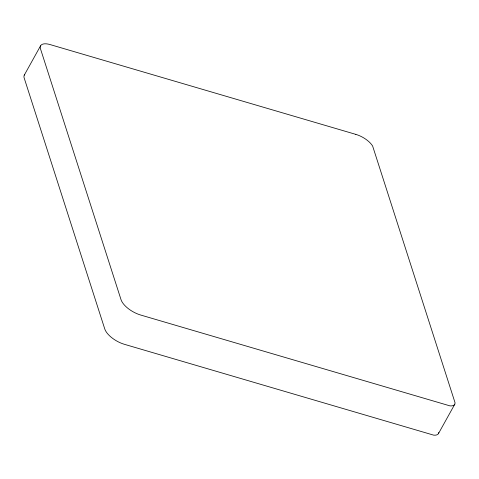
<?xml version="1.0" encoding="UTF-8"?>
<svg xmlns="http://www.w3.org/2000/svg" width="479" height="479" viewBox="0 0 479 479"><rect width="100%" height="100%" fill="white"/><g stroke="black" fill="none" stroke-linecap="round" stroke-linejoin="round"><path stroke-width="0.72" d="M24.273 75.143L40.541 45.864M438.554 433.447L454.822 404.168M438.782 432.495A11.089 5.095 29.1 0 1 433.717 435.16L124.45 344.323A18.453 8.478 29.1 0 1 104.757 328.941L24.082 77.67A13.628 6.263 29.1 0 1 24.722 74.49M355.831 134.377L49.996 44.547A13.628 6.263 29.1 0 0 40.35 48.391L121.025 299.662A18.453 8.478 29.1 0 0 140.718 315.044L449.985 405.881A11.089 5.095 29.1 0 0 455.032 402.683L372.614 145.981A16.801 7.718 29.1 0 0 355.831 134.377"/></g></svg>
